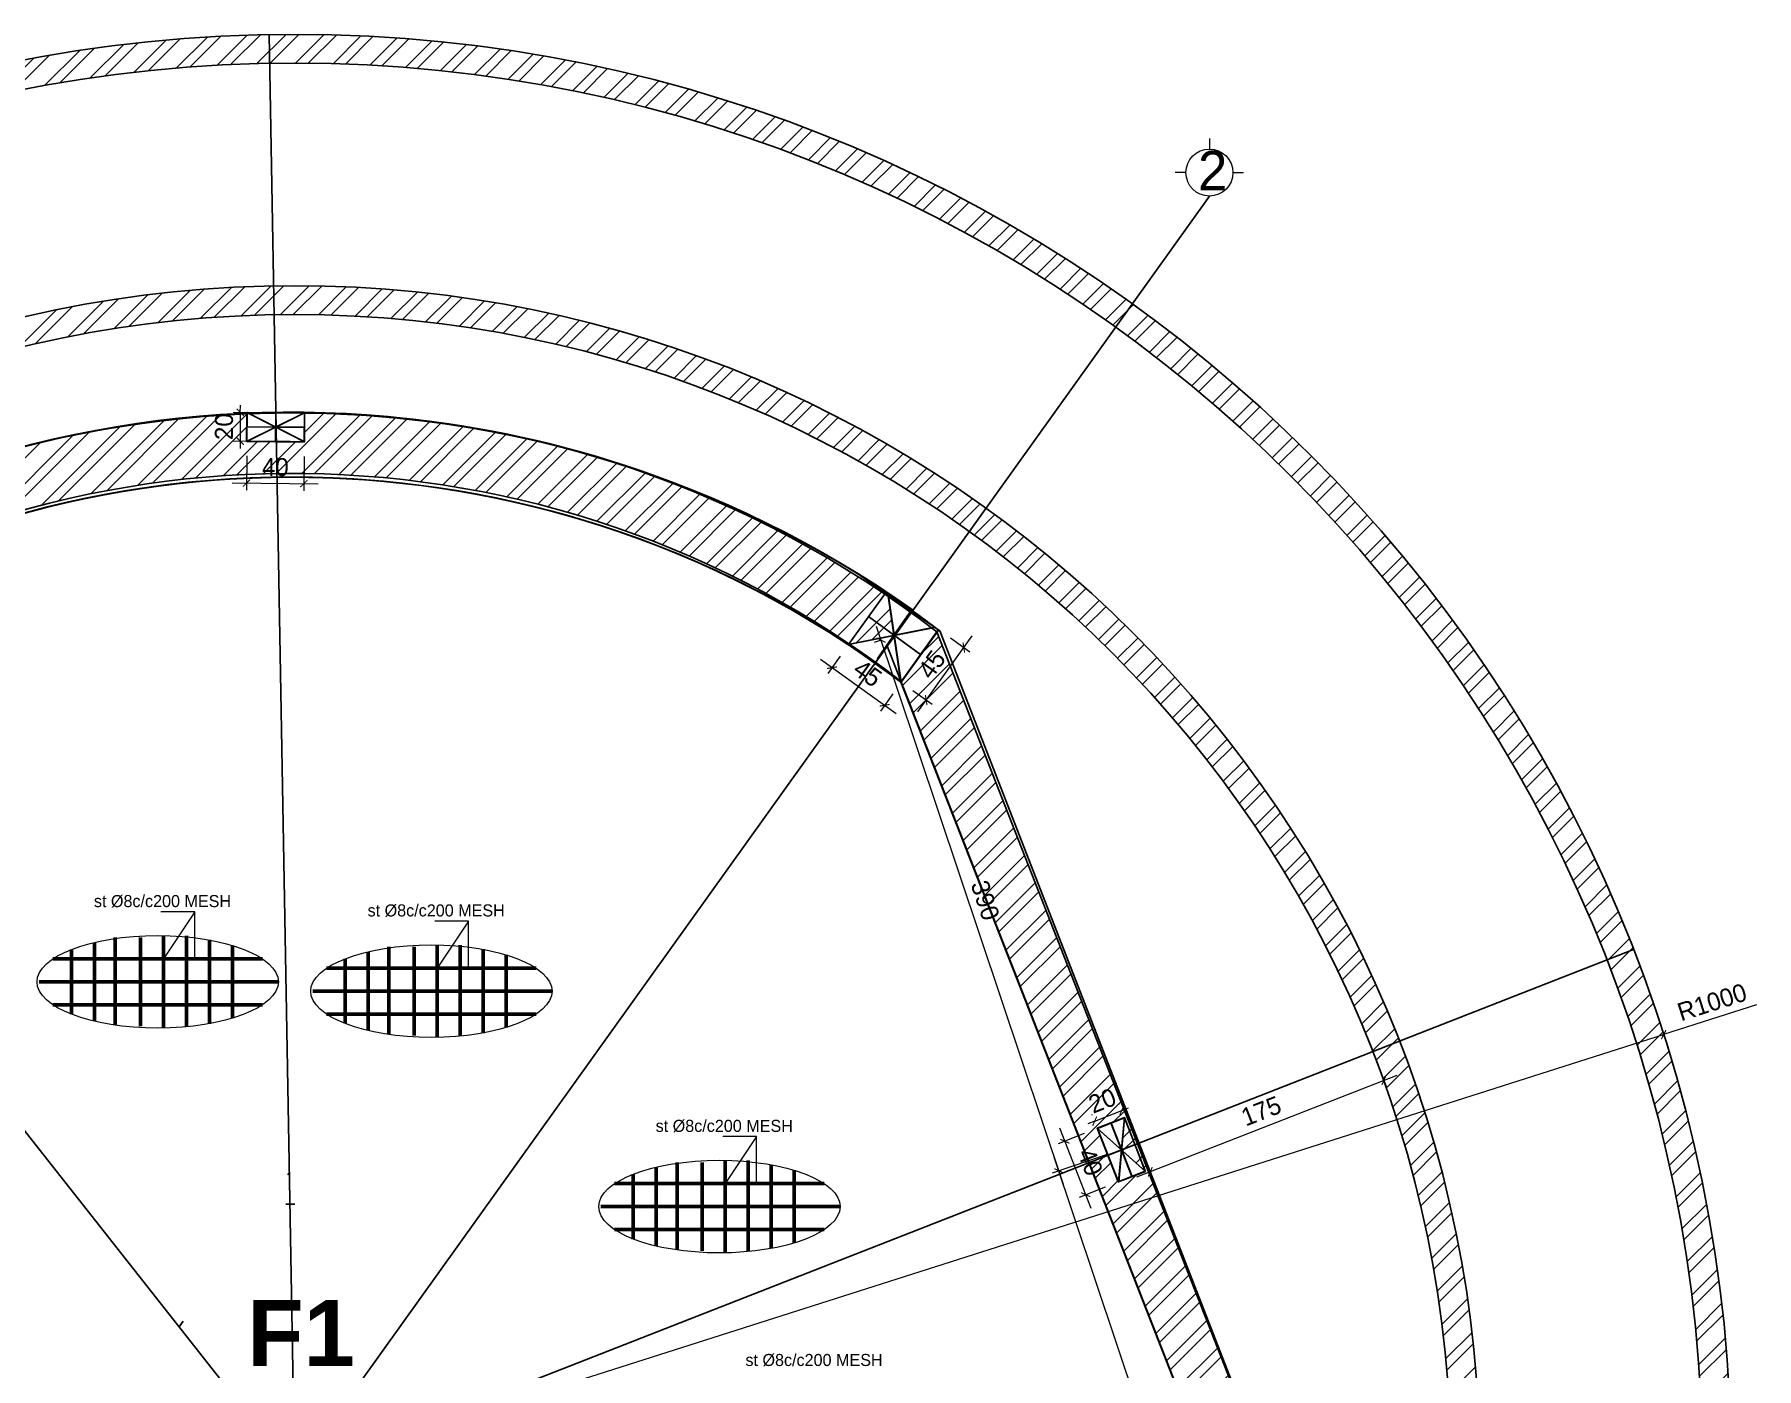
# Model space of a CAD drawing. Header units: inches. Extents: x -291016 to -124071, y 25078 to 137196.
# Drawn here: x -211604 to -210406, y 42762 to 43691 of the extents above; entities that cross this region are included whole.
import ezdxf

# ---------------------------------------------------------------- set-up
doc = ezdxf.new("R2010")
doc.units = ezdxf.units.IN
doc.header["$MEASUREMENT"] = 0
for name, color, linetype, lineweight in [('DOOR', 112, 'Continuous', 20), ('HACTH', 8, 'Continuous', 9), ('text', 7, 'Continuous', 35), ('TOP', 4, 'Continuous', 53)]:
    doc.layers.add(name, color=color, linetype=linetype, lineweight=lineweight)
for name, color, linetype in [('NOTES', 7, 'Continuous'), ('TEX', 4, 'Continuous'), ('WALL', 7, 'Continuous')]:
    doc.layers.add(name, color=color, linetype=linetype)
doc.styles.add('dim', font='')
doc.styles.add('SANSSERIFBOLD', font='sasb____.pfb', dxfattribs={"height": 70})
doc.styles.get('dim').set_extended_font_data('Kabel Bk BT')
doc.dimstyles.new('50PEA1', dxfattribs={"dimscale": 0, "dimtxt": 12.5, "dimasz": 5, "dimexe": 5, "dimexo": 10, "dimgap": 5, "dimtad": 1, "dimdec": 0, "dimdsep": 46, "dimtxsty": 'Standard', "dimblk1": 'ARCHTICK', "dimblk2": 'ARCHTICK', "dimsah": 1, "dimcen": 2.5, "dimdle": 10, "dimclrd": 8, "dimclre": 8, "dimclrt": 7, "dimadec": 0, "dimazin": 0, "dimtfac": 1, "dimtdec": 0, "dimtix": 1, "dimtmove": 2, "dimatfit": 3, "dimldrblk": 'ARCHTICK', "dimfxl": 1, "dimtolj": 1, "dimtzin": 0, "dimlwd": 13, "dimlwe": 13, "dimarcsym": 0})
pattern_1 = [(45, (-220129.778, 865.404), (-13.258252, 13.258252), []), (45, (-220120.94, 865.404), (-13.258252, 13.258252), [])]

# ---------------------------------------------------------------- blocks, each defined once
blk = doc.blocks.new('_ArchTick')
at = {"color": 0, "const_width": 0.15}
blk.add_lwpolyline([(-0.5, -0.5), (0.5, 0.5)], dxfattribs=at)
blk = doc.blocks.new('*D438')
at = {"layer": 'Defpoints', "color": 0, "linetype": 'Continuous', "ltscale": 0.2, "transparency": 16777216}
for p in [(-211456.4, 43407.7), (-211416.4, 43407.4), (-211416.7, 43378.5)]:
    blk.add_point(p, dxfattribs=at)
at = {"layer": 'DOOR', "color": 8, "linetype": 'Continuous', "lineweight": 13, "ltscale": 0.2, "transparency": 16777216}
for p, q in [((-211456.5, 43397.7), (-211456.7, 43373.8)), ((-211416.5, 43397.4), (-211416.7, 43373.5))]:
    blk.add_line(p, q, dxfattribs=at)
at = {"layer": 'DOOR', "color": 8, "lineweight": 13, "ltscale": 0.2, "transparency": 16777216}
blk.add_line((-211466.7, 43378.9), (-211406.7, 43378.4), dxfattribs=at)
at = {"layer": 'DOOR', "color": 8, "linetype": 'Continuous', "lineweight": 13, "ltscale": 0.2, "transparency": 16777216, "xscale": 5, "yscale": 5, "zscale": 5}
for p, rotation in [((-211456.7, 43378.8), 179.5496749645594), ((-211416.7, 43378.5), 359.5496749645595)]:
    blk.add_blockref('_ArchTick', p, dxfattribs=dict(at, rotation=rotation))
at = {"layer": 'DOOR', "color": 7, "linetype": 'Continuous', "ltscale": 0.2, "transparency": 16777216, "insert": (-211436.6, 43389.9), "char_height": 12.5, "attachment_point": 5, "rotation": 359.5497}
blk.add_mtext('\\A1;40', dxfattribs=at)
blk = doc.blocks.new('*D439')
at = {"layer": 'Defpoints', "color": 0, "linetype": 'Continuous', "ltscale": 0.2, "transparency": 16777216}
for p in [(-211416.3, 43427.6), (-211461.1, 43408), (-211416.4, 43407.6)]:
    blk.add_point(p, dxfattribs=at)
at = {"layer": 'DOOR', "color": 8, "linetype": 'Continuous', "lineweight": 13, "ltscale": 0.2, "transparency": 16777216}
for p, q in [((-211426.3, 43427.7), (-211466, 43428)), ((-211426.4, 43407.7), (-211466.1, 43408))]:
    blk.add_line(p, q, dxfattribs=at)
at = {"layer": 'DOOR', "color": 8, "lineweight": 13, "ltscale": 0.2, "transparency": 16777216}
for p, q in [((-211461, 43428), (-211461.1, 43408)), ((-211461, 43428), (-211460.9, 43433)), ((-211461.1, 43408), (-211461.2, 43403))]:
    blk.add_line(p, q, dxfattribs=at)
at = {"layer": 'DOOR', "color": 8, "linetype": 'Continuous', "lineweight": 13, "ltscale": 0.2, "transparency": 16777216, "xscale": 5, "yscale": 5, "zscale": 5}
for p, rotation in [((-211461, 43428), 269.5496749646015), ((-211461.1, 43408), 89.5496749646015)]:
    blk.add_blockref('_ArchTick', p, dxfattribs=dict(at, rotation=rotation))
at = {"layer": 'DOOR', "color": 7, "linetype": 'Continuous', "ltscale": 0.2, "transparency": 16777216, "insert": (-211472.3, 43418.1), "char_height": 12.5, "attachment_point": 5, "rotation": 89.5497}
blk.add_mtext('\\A1;20', dxfattribs=at)
blk = doc.blocks.new('*D446')
at = {"layer": 'Defpoints', "color": 0, "linetype": 'Continuous', "ltscale": 0.2, "transparency": 16777216}
for p in [(-210864.3, 42929.5), (-210849.8, 42892.3), (-210872.6, 42883.4)]:
    blk.add_point(p, dxfattribs=at)
at = {"layer": 'DOOR', "color": 8, "linetype": 'Continuous', "lineweight": 13, "ltscale": 0.2, "transparency": 16777216}
for p, q in [((-210873.6, 42925.9), (-210891.8, 42918.8)), ((-210859.1, 42888.6), (-210877.2, 42881.5))]:
    blk.add_line(p, q, dxfattribs=at)
at = {"layer": 'DOOR', "color": 8, "lineweight": 13, "ltscale": 0.2, "transparency": 16777216}
blk.add_line((-210890.8, 42929.9), (-210868.9, 42874.1), dxfattribs=at)
at = {"layer": 'DOOR', "color": 8, "linetype": 'Continuous', "lineweight": 13, "ltscale": 0.2, "transparency": 16777216, "xscale": 5, "yscale": 5, "zscale": 5}
for p, rotation in [((-210887.1, 42920.6), 111.3279274253634), ((-210872.6, 42883.4), 291.3279274253634)]:
    blk.add_blockref('_ArchTick', p, dxfattribs=dict(at, rotation=rotation))
at = {"layer": 'DOOR', "color": 7, "linetype": 'Continuous', "ltscale": 0.2, "transparency": 16777216, "insert": (-210869.4, 42906.1), "char_height": 12.5, "attachment_point": 5, "rotation": 291.3279}
blk.add_mtext('\\A1;40', dxfattribs=at)
blk = doc.blocks.new('*D447')
at = {"layer": 'Defpoints', "color": 0, "linetype": 'Continuous', "ltscale": 0.2, "transparency": 16777216}
for p in [(-210847.5, 42942), (-210845.5, 42936.9), (-210864.3, 42929.5)]:
    blk.add_point(p, dxfattribs=at)
at = {"layer": 'DOOR', "color": 8, "linetype": 'Continuous', "lineweight": 13, "ltscale": 0.2, "transparency": 16777216}
for p, q in [((-210868, 42938.8), (-210868.1, 42939.3)), ((-210849.1, 42946.2), (-210849.3, 42946.7))]:
    blk.add_line(p, q, dxfattribs=at)
at = {"layer": 'DOOR', "color": 8, "lineweight": 13, "ltscale": 0.2, "transparency": 16777216}
for p, q in [((-210866.3, 42934.6), (-210847.5, 42942)), ((-210847.5, 42942), (-210842.8, 42943.8)), ((-210866.3, 42934.6), (-210871, 42932.8))]:
    blk.add_line(p, q, dxfattribs=at)
at = {"layer": 'DOOR', "color": 8, "linetype": 'Continuous', "lineweight": 13, "ltscale": 0.2, "transparency": 16777216, "xscale": 5, "yscale": 5, "zscale": 5}
for p, rotation in [((-210866.3, 42934.6), 21.32792742537217), ((-210847.5, 42942), 201.3279274253721)]:
    blk.add_blockref('_ArchTick', p, dxfattribs=dict(at, rotation=rotation))
at = {"layer": 'DOOR', "color": 7, "linetype": 'Continuous', "ltscale": 0.2, "transparency": 16777216, "insert": (-210861, 42948.8), "char_height": 12.5, "attachment_point": 5, "rotation": 21.3279}
blk.add_mtext('\\A1;20', dxfattribs=at)
blk = doc.blocks.new('*D456')
at = {"layer": 'Defpoints', "color": 0, "linetype": 'Continuous', "ltscale": 0.2, "transparency": 16777216}
for p in [(-210847.5, 42914.6), (-210891.2, 42900), (-210723.1, 42543.1)]:
    blk.add_point(p, dxfattribs=at)
at = {"layer": 'DOOR', "color": 8, "linetype": 'Continuous', "lineweight": 13, "ltscale": 0.2, "transparency": 16777216}
for p, q in [((-210857, 42911.5), (-210896, 42898.4)), ((-210732.6, 42539.9), (-210771.6, 42526.8))]:
    blk.add_line(p, q, dxfattribs=at)
at = {"layer": 'DOOR', "color": 8, "lineweight": 13, "ltscale": 0.2, "transparency": 16777216}
blk.add_line((-210763.6, 42519), (-210894.4, 42909.5), dxfattribs=at)
at = {"layer": 'DOOR', "color": 8, "linetype": 'Continuous', "lineweight": 13, "ltscale": 0.2, "transparency": 16777216, "xscale": 5, "yscale": 5, "zscale": 5}
for p, rotation in [((-210891.2, 42900), 108.5152456213374), ((-210766.8, 42528.4), 288.5152456213374)]:
    blk.add_blockref('_ArchTick', p, dxfattribs=dict(at, rotation=rotation))
at = {"layer": 'DOOR', "color": 7, "linetype": 'Continuous', "ltscale": 0.2, "transparency": 16777216, "insert": (-210818.4, 42717.8), "char_height": 12.5, "attachment_point": 5, "rotation": 288.5152}
blk.add_mtext('\\A1;390', dxfattribs=at)
blk = doc.blocks.new('*D457')
at = {"layer": 'Defpoints', "color": 0, "linetype": 'Continuous', "ltscale": 0.2, "transparency": 16777216}
for p in [(-211005.4, 43272.7), (-211015, 43269.5), (-210847.5, 42914.6)]:
    blk.add_point(p, dxfattribs=at)
at = {"layer": 'DOOR', "color": 8, "lineweight": 13, "ltscale": 0.2, "transparency": 16777216}
blk.add_line((-210888.1, 42890.5), (-211018.2, 43279), dxfattribs=at)
at = {"layer": 'DOOR', "color": 8, "linetype": 'Continuous', "lineweight": 13, "ltscale": 0.2, "transparency": 16777216}
for p, q in [((-211014.9, 43269.5), (-211019.7, 43267.9)), ((-210857, 42911.5), (-210896, 42898.4))]:
    blk.add_line(p, q, dxfattribs=at)
at = {"layer": 'DOOR', "color": 8, "linetype": 'Continuous', "lineweight": 13, "ltscale": 0.2, "transparency": 16777216, "xscale": 5, "yscale": 5, "zscale": 5}
for p, rotation in [((-211015, 43269.5), 108.5152456209802), ((-210891.2, 42900), 288.5152456209802)]:
    blk.add_blockref('_ArchTick', p, dxfattribs=dict(at, rotation=rotation))
at = {"layer": 'DOOR', "color": 7, "linetype": 'Continuous', "ltscale": 0.2, "transparency": 16777216, "insert": (-210942.5, 43088.3), "char_height": 12.5, "attachment_point": 5, "rotation": 288.5152}
blk.add_mtext('\\A1;390', dxfattribs=at)
blk = doc.blocks.new('*D695')
at = {"color": 8, "lineweight": 13, "transparency": 16777216}
for p, q in [((-211057.2, 43256.2), (-211004.4, 43218.3)), ((-211043.5, 43258.2), (-211052, 43246.3)), ((-211006.9, 43232), (-211015.4, 43220.1))]:
    blk.add_line(p, q, dxfattribs=at)
at = {"layer": 'Defpoints', "color": 0, "transparency": 16777216}
for p in [(-211037.6, 43266.4), (-211001.1, 43240.2), (-211012.5, 43224.1)]:
    blk.add_point(p, dxfattribs=at)
at = {"color": 8, "lineweight": 13, "transparency": 16777216, "xscale": 5, "yscale": 5, "zscale": 5}
for p, rotation in [((-211049.1, 43250.3), 144.3876412149471), ((-211012.5, 43224.1), 324.3876412149471)]:
    blk.add_blockref('_ArchTick', p, dxfattribs=dict(at, rotation=rotation))
at = {"color": 7, "transparency": 16777216, "insert": (-211024.3, 43246.4), "char_height": 12.5, "attachment_point": 5, "rotation": 324.3876}
blk.add_mtext('\\A1;45', dxfattribs=at)
blk = doc.blocks.new('*D460')
at = {"color": 8, "lineweight": 13, "transparency": 16777216}
for p, q in [((-210989.4, 43219.5), (-210951.6, 43272.4)), ((-210966.7, 43271), (-210953.3, 43261.4)), ((-210992.9, 43234.4), (-210979.5, 43224.8))]:
    blk.add_line(p, q, dxfattribs=at)
at = {"layer": 'Defpoints', "color": 0, "transparency": 16777216}
for p in [(-210974.9, 43276.8), (-210957.4, 43264.3), (-211001.1, 43240.2)]:
    blk.add_point(p, dxfattribs=at)
at = {"color": 8, "lineweight": 13, "transparency": 16777216, "xscale": 5, "yscale": 5, "zscale": 5}
for p, rotation in [((-210957.4, 43264.3), 54.40472641641834), ((-210983.6, 43227.7), 234.4047264164184)]:
    blk.add_blockref('_ArchTick', p, dxfattribs=dict(at, rotation=rotation))
at = {"color": 7, "transparency": 16777216, "insert": (-210979.7, 43252.5), "char_height": 12.5, "attachment_point": 5, "rotation": 54.4047}
blk.add_mtext('\\A1;45', dxfattribs=at)
blk = doc.blocks.new('*D710')
at = {"color": 8, "lineweight": 13, "transparency": 16777216}
for p in [(-210405.6, 43015.5), (-211423.1, 42691.2)]:
    blk.add_line(p, (-210470.3, 42994.8), dxfattribs=at)
at = {"layer": 'Defpoints', "color": 0, "transparency": 16777216}
for p in [(-210470.3, 42994.8), (-211423.1, 42691.2)]:
    blk.add_point(p, dxfattribs=at)
at = {"color": 8, "lineweight": 13, "transparency": 16777216, "xscale": 5, "yscale": 5, "zscale": 5, "rotation": 197.6772319035323}
blk.add_blockref('_ArchTick', (-210470.3, 42994.8), dxfattribs=at)
at = {"color": 7, "transparency": 16777216, "insert": (-210436.6, 43017.4), "char_height": 12.5, "attachment_point": 5, "rotation": 17.6772}
blk.add_mtext('\\A1;R1000', dxfattribs=at)
blk = doc.blocks.new('*D752')
at = {"color": 8, "lineweight": 13, "transparency": 16777216}
for p, q in [((-210669.2, 42973.7), (-210663.2, 42958.3)), ((-210836.9, 42895.7), (-210655.7, 42966.6)), ((-210831.8, 42910), (-210825.8, 42894.7))]:
    blk.add_line(p, q, dxfattribs=at)
at = {"layer": 'Defpoints', "color": 0, "transparency": 16777216}
for p in [(-210672.9, 42983), (-210665, 42963), (-210835.4, 42919.3)]:
    blk.add_point(p, dxfattribs=at)
at = {"color": 8, "lineweight": 13, "transparency": 16777216, "xscale": 5, "yscale": 5, "zscale": 5}
for p, rotation in [((-210665, 42963), 21.38745883456534), ((-210827.6, 42899.3), 201.3874588345653)]:
    blk.add_blockref('_ArchTick', p, dxfattribs=dict(at, rotation=rotation))
at = {"color": 7, "transparency": 16777216, "insert": (-210750.4, 42941.6), "char_height": 12.5, "attachment_point": 5, "rotation": 21.3875}
blk.add_mtext('\\A1;175', dxfattribs=at)

msp = doc.modelspace()

# ---------------------------------------------------------------- hatches: boundary and pattern name
h = msp.add_hatch()
h.set_pattern_fill('ANSI32', color=4, scale=50, style=0)
h.set_pattern_definition([(45, (-217295, 2054.5), (-13.258252, 13.258252), []), (45, (-217286.161, 2054.5), (-13.258252, 13.258252), [])])
h.paths.add_polyline_path([(-212423.1076, 42691.176, 1), (-210423.1076, 42691.176, 1)])
h.paths.add_polyline_path([(-210443.1076, 42691.176, -1), (-212403.1076, 42691.176, -1)], flags=16)
h = msp.add_hatch()
h.set_pattern_fill('ANSI32', color=4, scale=50, style=0)
h.set_pattern_definition([(45, (-218368.921, -2684.209), (-13.258252, 13.258252), []), (45, (-218360.083, -2684.209), (-13.258252, 13.258252), [])])
h.paths.add_polyline_path([(-212248.1076, 42691.176, 1), (-210598.1076, 42691.176, 1)])
h.paths.add_polyline_path([(-210618.1076, 42691.176, -1), (-212228.1076, 42691.176, -1)], flags=16)
h = msp.add_hatch()
h.set_pattern_fill('ANSI32', color=4, scale=50, style=0)
h.set_pattern_definition(pattern_1)
h.paths.add_polyline_path([(-211036.9527, 43266.6791), (-211006.206, 43272.8081), (-211006.029, 43273.0595), (-211009.976, 43299.8302, 0.091887879), (-211255.8969, 43408.3538, 0.054113794), (-211416.4234, 43427.7394), (-211416.5824, 43407.5055), (-211456.5812, 43407.8199), (-211456.4292, 43427.1534, 0.057038558), (-211624.7554, 43400.7992, 0.077479336), (-211831.4693, 43306.5117, 0.013147095), (-211863.3155, 43284.1919), (-211836.6801, 43250.3865, -0.000023009), (-211836.6275, 43250.4243, -0.317256596)])
h = msp.add_hatch()
h.set_pattern_fill('ANSI32', color=4, scale=50, style=0)
h.set_pattern_definition(pattern_1)
h.paths.add_polyline_path([(-210976.1416, 43275.3066), (-211001.1097, 43240.4474), (-210738.663, 42569.3164), (-210695.8005, 42560.2778)])
h.paths.add_polyline_path([(-210864.4793, 42929.6677), (-210845.6191, 42937.0316), (-210831.0709, 42899.771), (-210849.9311, 42892.4071)], flags=16)
h.paths.add_polyline_path([(-210847.6727, 42914.6277), (-210845.6191, 42937.0316), (-210831.0709, 42899.771)], flags=0)

# ---------------------------------------------------------------- linework, layer by layer
at = {"color": 1}
for p, q in [((-211440.9862, 43691.0161), (-211423.0691, 42691.1147)), ((-211421.9916, 42690.7446), (-210786.4503, 43578.614)), ((-211424.3284, 42690.7348), (-212115.1358, 43567.5018)), ((-211416.4233, 43427.7518), (-211456.5812, 43407.8199)), ((-211416.5805, 43407.7524), (-211456.4221, 43428.0662)), ((-211416.4269, 43407.615), (-211456.2685, 43427.9288)), ((-211416.5805, 43407.7524), (-211416.4233, 43427.7518)), ((-211456.5011, 43418.0051), (-211416.5019, 43417.7521)), ((-211416.2698, 43427.6144), (-211456.4277, 43407.6825)), ((-211456.3476, 43417.8677), (-211416.3484, 43417.6147)), ((-211416.4269, 43407.615), (-211416.2698, 43427.6144)), ((-211010.2626, 43301.7738), (-211001.2017, 43240.319)), ((-211010.1091, 43301.6364), (-211001.0482, 43240.1816)), ((-211023.8446, 43285.9861), (-210987.5559, 43259.3706)), ((-211023.6911, 43285.8487), (-210987.4023, 43259.2332)), ((-211017.5697, 43256.6796), (-210994.0031, 43290.1278)), ((-211017.4162, 43256.5422), (-210993.8496, 43289.9904)), ((-210977.7436, 43278.4818), (-211037.7934, 43266.5115)), ((-210977.5901, 43278.3444), (-211037.6399, 43266.3741)), ((-210491.2977, 43054.1225), (-211423.1076, 42689.1854)), ((-210849.7012, 42892.4969), (-210845.6191, 42937.0316)), ((-210849.5476, 42892.3595), (-210845.4656, 42936.8942)), ((-210831.0709, 42899.771), (-210864.4793, 42929.6677)), ((-210830.9174, 42899.6336), (-210864.3258, 42929.5303)), ((-210854.9914, 42933.3722), (-210840.386, 42896.134)), ((-210854.8379, 42933.2348), (-210840.2325, 42895.9966)), ((-211427.9008, 42897.2453), (-211426.8416, 42898.725)), ((-211503.6546, 42791.415), (-211500.7827, 42795.4272)), ((-211209.882, 42772.3118), (-211209.502, 42772.8426))]:
    msp.add_line(p, q, dxfattribs=at)
for p, q in [((-211416.2698, 43427.6144), (-211456.2685, 43427.9288)), ((-211436.2691, 43427.7716), (-211436.4283, 43407.5253)), ((-210831.0709, 42899.771), (-210845.6191, 42937.0316)), ((-210830.9174, 42899.6336), (-210845.4656, 42936.8942)), ((-210838.1915, 42918.2639), (-210857.0517, 42910.9))]:
    msp.add_line(p, q)
at = {"color": 3}
for p, q in [((-211029.4695, 43314.5491), (-210974.1835, 43275.8766)), ((-211011.4325, 43302.9635), (-211037.6399, 43266.3741)), ((-210993.1406, 43289.8618), (-211019.344, 43253.2779)), ((-210975.184, 43276.6436), (-211001.2017, 43240.319)), ((-210975.0305, 43276.5062), (-211001.0482, 43240.1816)), ((-210976.1416, 43275.3066), (-210695.2189, 42558.7944)), ((-210974.1835, 43275.8766), (-210695.0653, 42558.657)), ((-211037.6399, 43266.3741), (-211001.0482, 43240.1816)), ((-211011.0667, 43265.9094), (-210738.663, 42569.3164)), ((-211001.2017, 43240.319), (-210738.7118, 42569.2611)), ((-211001.056, 43240.1707), (-210738.5095, 42569.179)), ((-211001.0482, 43240.1816), (-210738.5863, 42569.1954))]:
    msp.add_line(p, q, dxfattribs=at)
at = {"color": 1}
for points in [[(-211416.4233, 43427.7518), (-211456.4221, 43428.0662), (-211456.5812, 43407.8199), (-211416.5824, 43407.5055)], [(-211416.2698, 43427.6144), (-211456.2685, 43427.9288), (-211456.4277, 43407.6825), (-211416.4289, 43407.3681)], [(-210831.0709, 42899.771), (-210845.6191, 42937.0316), (-210864.4793, 42929.6677), (-210849.9311, 42892.4071)], [(-210830.9174, 42899.6336), (-210845.4656, 42936.8942), (-210864.3258, 42929.5303), (-210849.7776, 42892.2697)]]:
    msp.add_lwpolyline(points, close=True, dxfattribs=at)
for radius in [1000, 1000, 980, 825, 825, 805]:
    msp.add_circle((-211423.1076, 42691.176), radius)
at = {"color": 3}
for centre, radius, start, end in [((-211425.7044, 42690.6628), 737.5059, 52.4414623, 199.8363865), ((-211425.4574, 42678.6028), 749.1911, 56.4665138, 109.0301893), ((-211425.1699, 42677.7005), 749.9578, 54.7873301, 125.8482395), ((-211425.3038, 42678.4654), 749.1911, 56.4665138, 109.0301893), ((-211425.2705, 42691.8289), 693.7171, 52.3254693, 200.0514713), ((-211425.3926, 42681.3615), 701.6784, 52.8052315, 129.5329985), ((-211425.2391, 42681.2241), 701.6784, 52.8052315, 129.5329985), ((-211425.5465, 42679.2789), 703.7006, 56.562982, 125.7496673), ((-211425.393, 42679.1416), 703.7006, 56.562982, 125.7496673), ((-211423.0995, 42689.0909), 738.798, 52.6643101, 56.1547214)]:
    msp.add_arc(centre, radius, start, end, dxfattribs=at)
for points in [[(-211429.2055, 42876.8814), (-211428.7771, 42876.8477), (-211428.3339, 42876.8092), (-211427.8771, 42876.7659)], [(-211427.8771, 42876.7659), (-211426.2867, 42876.824), (-211424.6964, 42876.8523), (-211423.1076, 42876.8503)]]:
    msp.add_open_spline(points, degree=3)
at = {"layer": 'DOOR', "color": 2, "linetype": 'Continuous', "ltscale": 0.2}
for start, end in [(64.0740801, 91.061863), (54.3421964, 56.0443165)]:
    msp.add_arc((-211422.6378, 42692.3401), 735.5578, start, end, dxfattribs=at)
at = {"layer": 'HACTH', "linetype": 'Continuous', "lineweight": 0}
for p, q in [((-211492.7484, 43080.358), (-211514.5, 43047.5696)), ((-211302.2484, 43073.858), (-211324, 43041.0696)), ((-211101.7484, 42923.858), (-211123.5, 42891.0696))]:
    msp.add_line(p, q, dxfattribs=at)
at = {"layer": 'HACTH', "linetype": 'Continuous', "lineweight": 0, "flags": 128}
for points in [[(-211492.7484, 43047.5696), (-211492.7484, 43080.358), (-211516.2027, 43080.358)], [(-211302.2484, 43041.0696), (-211302.2484, 43073.858), (-211325.7027, 43073.858)], [(-211101.7484, 42891.0696), (-211101.7484, 42923.858), (-211125.2027, 42923.858)]]:
    msp.add_lwpolyline(points, dxfattribs=at)
at = {"layer": 'TOP'}
for p, q in [((-211562.5, 43059.0405), (-211562.5, 43004.0988)), ((-211548.0338, 43062.3247), (-211548.0338, 43001.3796)), ((-211530.5, 43062.3247), (-211530.5, 43000.8145)), ((-211514.5, 43063.5696), (-211514.5, 42999.5696)), ((-211498.5, 43063.5696), (-211498.5, 43000.248)), ((-211482.5, 43060.7069), (-211482.5, 43002.4324)), ((-211466.5, 43056.8965), (-211466.5, 43006.2427)), ((-211324, 43057.0696), (-211324, 42993.0696)), ((-211308, 43057.0696), (-211308, 42993.748)), ((-211445.5676, 43047.5696), (-211591.4324, 43047.5696)), ((-211578.5, 43054.1392), (-211578.5, 43009)), ((-211388, 43047.6392), (-211388, 43002.5)), ((-211372, 43052.5405), (-211372, 42997.5988)), ((-211357.5338, 43055.8247), (-211357.5338, 42994.8796)), ((-211340, 43055.8247), (-211340, 42994.3145)), ((-211292, 43054.2069), (-211292, 42995.9324)), ((-211276, 43050.3965), (-211276, 42999.7427)), ((-211255.0676, 43041.0696), (-211400.9324, 43041.0696)), ((-211434.5, 43031.5696), (-211601.0681, 43031.5696)), ((-211244, 43025.0696), (-211410.5681, 43025.0696)), ((-211445.5676, 43015.5696), (-211591.4324, 43015.5696)), ((-211255.0676, 43009.0696), (-211400.9324, 43009.0696)), ((-211171.5, 42902.5405), (-211171.5, 42847.5988)), ((-211157.0338, 42905.8247), (-211157.0338, 42844.8796)), ((-211139.5, 42905.8247), (-211139.5, 42844.3145)), ((-211123.5, 42907.0696), (-211123.5, 42843.0696)), ((-211107.5, 42907.0696), (-211107.5, 42843.748)), ((-211091.5, 42904.2069), (-211091.5, 42845.9324)), ((-211075.5, 42900.3965), (-211075.5, 42849.7427)), ((-211054.5676, 42891.0696), (-211200.4324, 42891.0696)), ((-211187.5, 42897.6392), (-211187.5, 42852.5)), ((-211043.5, 42875.0696), (-211210.0681, 42875.0696)), ((-211054.5676, 42859.0696), (-211200.4324, 42859.0696))]:
    msp.add_line(p, q, dxfattribs=at)
at = {"layer": 'WALL', "color": 0, "lineweight": 13}
for p, q in [((-210786.4503, 43618.7606), (-210786.4503, 43611.4104)), ((-210802.8478, 43595.1609), (-210810.198, 43595.1609)), ((-210770.0528, 43595.1609), (-210762.7026, 43595.1609))]:
    msp.add_line(p, q, dxfattribs=at)
msp.add_circle((-210786.4503, 43595.0122), 16.3982, dxfattribs=at)
msp.add_circle((-210786.4503, 43595.0122), 16.3982, dxfattribs=at)
at = {"layer": 'WALL', "lineweight": 18}
for centre in [(-211518.5, 43031.5696), (-211328, 43025.0696), (-211127.5, 42875.0696)]:
    msp.add_ellipse(centre, major_axis=(84, 0), ratio=0.383917036, start_param=-1.570796327, end_param=4.71238898, dxfattribs=at)

# ---------------------------------------------------------------- texts
at = {"layer": 'NOTES', "color": 0, "insert": (-210794.415, 43610.0594), "char_height": 27.5, "attachment_point": 1}
msp.add_mtext('2', dxfattribs=at)
at = {"layer": 'TEX', "style": 'dim'}
for p in [(-211562.9029, 43083.5896), (-211372.4029, 43077.0896), (-211171.9029, 42927.0896), (-211109.4029, 42764.0896)]:
    msp.add_text('st %%C8c/c200 MESH', height=8.4, dxfattribs=at).set_placement(p)
at = {"layer": 'text', "color": 0, "style": 'SANSSERIFBOLD'}
msp.add_text('F1', height=46, dxfattribs=at).set_placement((-211456.2005, 42764.064))
msp.add_text('F1', height=46, dxfattribs=at).set_placement((-211456.2005, 42764.064))

# ---------------------------------------------------------------- dimensions: what is measured, and where the dimension line sits
at = {"color": 3}
for p1, p2, distance, picture, middle in [((-211001.056, 43240.1707), (-210974.8557, 43276.7733), -21.4624, '*D460', (-210979.6516, 43252.5278)), ((-211037.6399, 43266.3741), (-211001.056, 43240.1707), -19.7112, '*D695', (-211024.2749, 43246.3936)), ((-210835.4329, 42919.3443), (-210672.8695, 42983.0111), -21.4969, '*D752', (-210750.4144, 42941.6364))]:
    dim = msp.add_aligned_dim(p1=p1, p2=p2, distance=distance, dimstyle='50PEA1', override={"dimscale": 1}, dxfattribs=at)
    dim.commit()
    dim.dimension.update_dxf_attribs({"geometry": picture, "text_midpoint": middle})
dim = msp.add_radius_dim(center=(-211423.1076, 42691.176), mpoint=(-210470.3254, 42994.8304), dimstyle='50PEA1', override={"dimscale": 1}, dxfattribs=at)
dim.commit()
dim.dimension.update_dxf_attribs({"geometry": '*D710', "text_midpoint": (-210436.6227, 43017.3791)})
at = {"layer": 'DOOR', "color": 2, "linetype": 'Continuous', "ltscale": 0.2}
for p1, p2, distance, picture, middle in [((-211416.2698, 43427.6144), (-211416.4269, 43407.615), -44.7131, '*D439', (-211472.3097, 43418.0545)), ((-211456.4277, 43407.6825), (-211416.4289, 43407.3681), -28.8775, '*D438', (-211436.5668, 43389.8984)), ((-210864.3258, 42929.5303), (-210845.4656, 42936.8942), 5.4812, '*D447', (-210860.9809, 42948.7976)), ((-210864.3258, 42929.5303), (-210849.7776, 42892.2697), -24.4781, '*D446', (-210869.3739, 42906.0889))]:
    dim = msp.add_aligned_dim(p1=p1, p2=p2, distance=distance, dimstyle='50PEA1', override={"dimscale": 1}, dxfattribs=at)
    dim.commit()
    dim.dimension.update_dxf_attribs({"geometry": picture, "text_midpoint": middle})
dim = msp.add_linear_dim(base=(-211014.9944, 43269.4936), p1=(-210847.5066, 42914.6269), p2=(-211005.4267, 43272.6977), angle=288.5152456, dimstyle='50PEA1', override={"dimscale": 1}, dxfattribs=at)
dim.commit()
dim.dimension.update_dxf_attribs({"geometry": '*D457', "text_midpoint": (-210942.4531, 43088.3086)})
dim = msp.add_aligned_dim(p1=(-210723.0802, 42543.0842), p2=(-210847.5066, 42914.6269), distance=46.1281, text='390', dimstyle='50PEA1', override={"dimscale": 1}, dxfattribs=at)
dim.commit()
dim.dimension.update_dxf_attribs({"geometry": '*D456', "text_midpoint": (-210818.3662, 42717.7797)})

doc.saveas('drawing.dxf')
